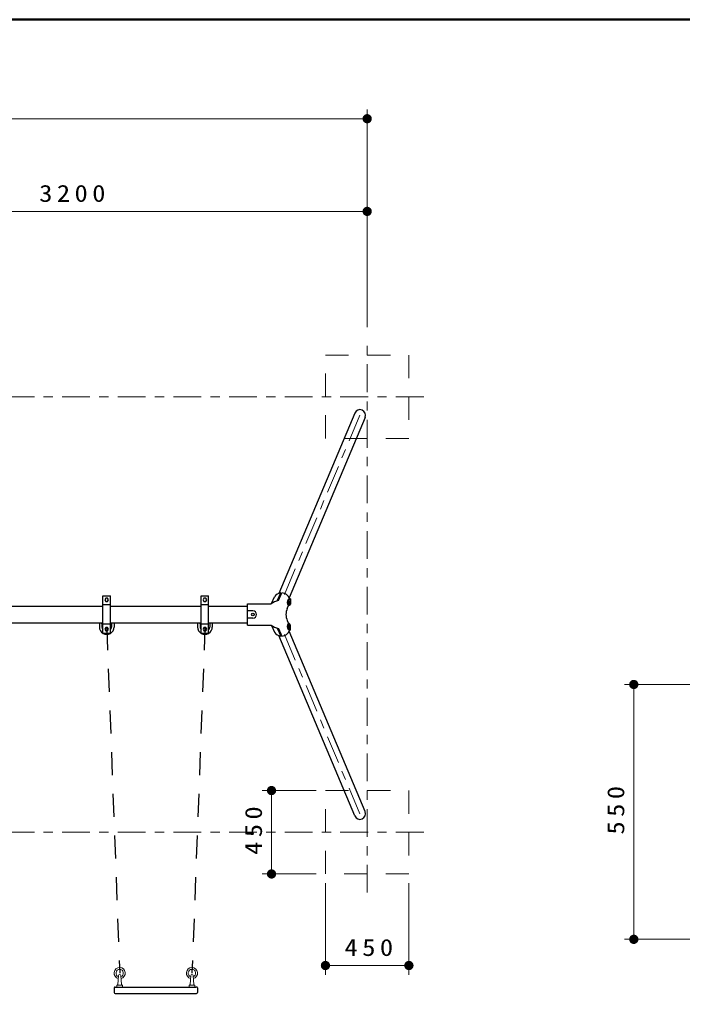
# Model space of a CAD drawing. Units: millimetres on the paper, scale 1:50. Extents: x -385 to 0, y -5 to 267.
# Drawn here: x -276.1 to -204.6, y 161.9 to 267 of the extents above; entities that cross this region are included whole.
import ezdxf

# ---------------------------------------------------------------- set-up
doc = ezdxf.new("R2010")
doc.units = ezdxf.units.MM
doc.linetypes.add('USER1', pattern=[4.5, 2.5, -2])
doc.linetypes.add('USER2', pattern=[6, 3, -1, 1, -1])
doc.layers.add('LY_1', color=7, linetype='Continuous', lineweight=13)
doc.layers.add('LY_2', color=7, linetype='Continuous', lineweight=13)
doc.styles.add('ＭＳ ゴシック', font='')
doc.styles.get('ＭＳ ゴシック').set_extended_font_data('MS Gothic')

# ---------------------------------------------------------------- blocks, each defined once
blk = doc.blocks.new('filled_dot')
at = {"color": 0, "linetype": 'Continuous', "lineweight": -2, "const_width": 1.25}
blk.add_lwpolyline([(-0.625, 0, 1), (0.625, 0, 1)], format="xyb", close=True, dxfattribs=at)

msp = doc.modelspace()

# ---------------------------------------------------------------- linework, layer by layer
at = {"layer": 'LY_1'}
for p, q in [((-238.63, 247.292), (-238.63, 257.292)), ((-359.23, 256.292), (-238.63, 256.292)), ((-238.63, 233.792), (-238.63, 247.292)), ((-238.63, 246.292), (-302.63, 246.292)), ((-190.868, 195.24), (-210.868, 195.24)), ((-209.868, 167.74), (-209.868, 195.24)), ((-244.13, 183.792), (-249.948, 183.792)), ((-248.948, 174.792), (-248.948, 183.792)), ((-244.13, 174.792), (-249.948, 174.792)), ((-243.13, 173.792), (-243.13, 163.915)), ((-234.13, 173.792), (-234.13, 163.915)), ((-190.868, 167.74), (-210.868, 167.74)), ((-234.13, 164.915), (-243.13, 164.915)), ((-265.525, 162.866), (-265.451, 163.822)), ((-265.137, 162.866), (-265.211, 163.822)), ((-257.725, 162.866), (-257.651, 163.822)), ((-257.337, 162.866), (-257.411, 163.822)), ((-265.631, 162.768), (-265.631, 162.616)), ((-265.607, 162.792), (-265.055, 162.792)), ((-265.031, 162.768), (-265.031, 162.616)), ((-257.831, 162.768), (-257.831, 162.616)), ((-257.807, 162.792), (-257.255, 162.792)), ((-257.231, 162.768), (-257.231, 162.616))]:
    msp.add_line(p, q, dxfattribs=at)
at = {"layer": 'LY_1', "linetype": 'USER2'}
for p, q in [((-238.63, 172.792), (-238.63, 232.792)), ((-232.53, 226.292), (-365.356, 226.292)), ((-239.409, 224.292), (-247.606, 204.823)), ((-239.409, 181.292), (-247.606, 200.762)), ((-232.53, 179.292), (-365.73, 179.292))]:
    msp.add_line(p, q, dxfattribs=at)
at = {"layer": 'LY_1', "lineweight": 25}
for p, q in [((-239.967, 224.527), (-248.164, 205.058)), ((-238.851, 224.058), (-247.049, 204.588)), ((-248.347, 204.256), (-247.959, 205.115)), ((-248.202, 204.295), (-247.831, 205.116)), ((-247.94, 204.875), (-247.94, 205.116)), ((-267.13, 200.792), (-267.13, 204.792)), ((-267.13, 204.792), (-266.33, 204.792)), ((-266.33, 200.792), (-266.33, 204.792)), ((-256.53, 200.792), (-256.53, 204.792)), ((-256.53, 204.792), (-255.73, 204.792)), ((-255.73, 200.792), (-255.73, 204.792)), ((-251.551, 203.95), (-248.991, 203.95)), ((-251.551, 201.635), (-251.551, 203.95)), ((-248.94, 203.983), (-248.625, 204.682)), ((-247.005, 204.499), (-247.148, 204.407)), ((-246.908, 204.476), (-247.043, 204.389)), ((-246.908, 203.96), (-247.043, 203.761)), ((-246.908, 204.476), (-247.005, 204.499)), ((-246.908, 204.476), (-246.908, 203.96)), ((-278.33, 203.683), (-267.13, 203.683)), ((-266.33, 203.842), (-267.13, 203.842)), ((-266.33, 203.683), (-256.53, 203.683)), ((-255.73, 203.842), (-256.53, 203.842)), ((-255.73, 203.683), (-251.551, 203.683)), ((-250.956, 203.192), (-251.551, 203.192)), ((-247.251, 203.451), (-247.111, 203.761)), ((-247.043, 203.761), (-247.135, 203.761)), ((-278.33, 201.901), (-267.13, 201.901)), ((-267.52, 201.901), (-267.52, 201.782)), ((-267.32, 201.862), (-267.44, 201.862)), ((-267.24, 201.901), (-267.24, 201.862)), ((-267.24, 201.782), (-267.24, 201.862)), ((-266.33, 201.901), (-256.53, 201.901)), ((-266.22, 201.901), (-266.22, 201.442)), ((-265.94, 201.901), (-265.94, 201.442)), ((-256.92, 201.901), (-256.92, 201.782)), ((-256.72, 201.862), (-256.84, 201.862)), ((-256.64, 201.901), (-256.64, 201.862)), ((-256.64, 201.782), (-256.64, 201.862)), ((-255.73, 201.901), (-251.551, 201.901)), ((-255.62, 201.901), (-255.62, 201.442)), ((-255.34, 201.901), (-255.34, 201.442)), ((-250.956, 202.392), (-251.551, 202.392)), ((-247.251, 202.134), (-247.111, 201.823)), ((-247.043, 201.823), (-247.135, 201.823)), ((-246.908, 201.624), (-247.043, 201.823)), ((-267.52, 201.782), (-267.52, 201.442)), ((-267.24, 201.782), (-267.24, 201.442)), ((-266.33, 201.742), (-267.13, 201.742)), ((-267.13, 200.792), (-266.33, 200.792)), ((-256.92, 201.782), (-256.92, 201.442)), ((-256.64, 201.782), (-256.64, 201.442)), ((-255.73, 201.742), (-256.53, 201.742)), ((-256.53, 200.792), (-255.73, 200.792)), ((-251.551, 201.635), (-248.991, 201.635)), ((-248.94, 201.602), (-248.625, 200.903)), ((-248.347, 201.329), (-247.959, 200.47)), ((-248.202, 201.29), (-247.831, 200.468)), ((-247.005, 201.086), (-247.148, 201.178)), ((-238.851, 181.527), (-247.049, 200.997)), ((-246.908, 201.109), (-247.043, 201.196)), ((-246.908, 201.109), (-247.005, 201.086)), ((-246.908, 201.109), (-246.908, 201.624)), ((-239.967, 181.058), (-248.164, 200.527)), ((-247.94, 200.71), (-247.94, 200.469)), ((-265.929, 162.492), (-265.929, 161.992)), ((-265.829, 162.592), (-257.131, 162.592)), ((-265.829, 161.892), (-257.031, 161.892)), ((-257.029, 162.592), (-257.131, 162.592)), ((-256.931, 162.492), (-256.931, 161.992))]:
    msp.add_line(p, q, dxfattribs=at)
at = {"layer": 'LY_1', "linetype": 'USER1', "lineweight": 25}
for p, q in [((-266.73, 201.442), (-265.329, 164.092)), ((-256.13, 201.442), (-257.531, 164.092))]:
    msp.add_line(p, q, dxfattribs=at)
at = {"layer": 'LY_1', "linetype": 'USER1'}
for points in [[(-243.13, 230.792), (-234.13, 230.792), (-234.13, 221.792), (-243.13, 221.792)], [(-243.13, 183.792), (-234.13, 183.792), (-234.13, 174.792), (-243.13, 174.792)], [(-243.13, 183.792), (-234.13, 183.792), (-234.13, 174.792), (-243.13, 174.792)]]:
    msp.add_lwpolyline(points, close=True, dxfattribs=at)
at = {"layer": 'LY_1', "lineweight": 25}
for points in [[(-266.626, 204.212), (-266.522, 204.392), (-266.626, 204.572), (-266.834, 204.572), (-266.938, 204.392), (-266.834, 204.212)], [(-256.026, 204.212), (-255.922, 204.392), (-256.026, 204.572), (-256.234, 204.572), (-256.338, 204.392), (-256.234, 204.212)], [(-266.626, 201.012), (-266.522, 201.192), (-266.626, 201.372), (-266.834, 201.372), (-266.938, 201.192), (-266.834, 201.012)], [(-256.026, 201.012), (-255.922, 201.192), (-256.026, 201.372), (-256.234, 201.372), (-256.338, 201.192), (-256.234, 201.012)]]:
    msp.add_lwpolyline(points, close=True, dxfattribs=at)
msp.add_circle((-250.951, 202.792), 0.14, dxfattribs=at)
for centre, radius, start, end in [((-239.409, 224.292), 0.605, 337.16682, 157.16682), ((-247.907, 204.307), 0.81, 93.66775, 152.42249), ((-247.879, 204.191), 0.927, 19.42244, 87.02982), ((-247.65, 201.96), 2.4, 103.30201, 123.98336), ((-246.712, 204.093), 0.538, 144.29897, 218.06725), ((-246.607, 204.075), 0.538, 144.29897, 215.70103), ((-246.301, 204.065), 0.715, 174.43377, 180.09964), ((-246.301, 204.062), 0.715, 179.90036, 185.56623), ((-246.791, 204.12), 0.223, 161.27481, 176.39137), ((-246.791, 204.007), 0.223, 183.60863, 198.72519), ((-246.974, 204.182), 0.0288, 137.87618, 161.17242), ((-246.974, 203.945), 0.0288, 198.82758, 222.12382), ((-246.992, 204.198), 0.0053, 39.49663, 140.92433), ((-246.992, 203.929), 0.0053, 219.07567, 320.50337), ((-247.009, 204.182), 0.0288, 18.82758, 42.12382), ((-247.009, 203.945), 0.0288, 317.87618, 341.17242), ((-247.192, 204.12), 0.223, 3.60863, 18.72519), ((-247.192, 204.007), 0.223, 341.27481, 356.39137), ((-247.682, 204.065), 0.715, 359.90036, 5.56623), ((-247.682, 204.062), 0.715, 354.43377, 0.09964), ((-250.956, 202.792), 0.4, 270, 90), ((-245.793, 202.792), 1.6, 155.69522, 204.30478), ((-267.44, 201.782), 0.08, 90, 180), ((-267.32, 201.782), 0.08, 0, 90), ((-256.84, 201.782), 0.08, 90, 180), ((-256.72, 201.782), 0.08, 0, 90), ((-246.712, 201.492), 0.538, 141.93275, 215.70103), ((-246.607, 201.51), 0.538, 144.29897, 215.70103), ((-266.73, 201.442), 0.79, 179.99998, 0), ((-266.73, 201.442), 0.51, 180, 218.34154), ((-266.73, 201.442), 0.51, 321.65846, 0), ((-256.13, 201.442), 0.79, 179.99998, 0), ((-256.13, 201.442), 0.51, 180, 218.34154), ((-256.13, 201.442), 0.51, 321.65846, 0), ((-247.65, 203.625), 2.4, 236.01665, 256.69799), ((-247.907, 201.278), 0.81, 207.57751, 266.33225), ((-247.879, 201.394), 0.927, 272.97018, 340.57756), ((-246.301, 201.522), 0.715, 174.43377, 180.09964), ((-246.301, 201.52), 0.715, 179.90036, 185.56623), ((-246.791, 201.578), 0.223, 161.27481, 176.39137), ((-246.791, 201.464), 0.223, 183.60863, 198.72519), ((-246.974, 201.64), 0.0288, 137.87618, 161.17242), ((-246.974, 201.402), 0.0288, 198.82758, 222.12382), ((-246.992, 201.656), 0.0053, 39.49663, 140.92433), ((-246.992, 201.386), 0.0053, 219.07567, 320.50337), ((-247.009, 201.64), 0.0288, 18.82758, 42.12382), ((-247.009, 201.402), 0.0288, 317.87618, 341.17242), ((-247.192, 201.578), 0.223, 3.60863, 18.72519), ((-247.192, 201.464), 0.223, 341.27481, 356.39137), ((-247.682, 201.522), 0.715, 359.90036, 5.56623), ((-247.682, 201.52), 0.715, 354.43377, 0.09964), ((-239.409, 181.292), 0.605, 202.83318, 22.83318), ((-265.829, 162.492), 0.1, 90, 180), ((-265.829, 161.992), 0.1, 180, 270), ((-257.031, 162.492), 0.1, 0, 90), ((-257.031, 161.992), 0.1, 270, 0)]:
    msp.add_arc(centre, radius, start, end, dxfattribs=at)
at = {"layer": 'LY_1'}
for centre, radius, start, end in [((-265.329, 164.092), 0.6, 283.88457, 256.11543), ((-265.329, 164.092), 0.4, 288.67646, 251.32354), ((-257.531, 164.092), 0.6, 283.88457, 256.11543), ((-257.531, 164.092), 0.4, 288.67646, 251.32354), ((-265.331, 163.812), 0.12, 4.46422, 175.53578), ((-257.531, 163.812), 0.12, 4.46422, 175.53578), ((-265.607, 162.768), 0.024, 90, 180), ((-265.607, 162.616), 0.024, 180, 270), ((-265.605, 162.872), 0.08, 270, 355.53578), ((-265.057, 162.872), 0.08, 184.46422, 270), ((-265.055, 162.768), 0.024, 0, 90), ((-265.055, 162.616), 0.024, 270, 0), ((-257.807, 162.768), 0.024, 90, 180), ((-257.807, 162.616), 0.024, 180, 270), ((-257.805, 162.872), 0.08, 270, 355.53578), ((-257.257, 162.872), 0.08, 184.46422, 270), ((-257.255, 162.768), 0.024, 0, 90), ((-257.255, 162.616), 0.024, 270, 0)]:
    msp.add_arc(centre, radius, start, end, dxfattribs=at)
at = {"layer": 'LY_2', "lineweight": 50}
msp.add_line((0, 267), (-385, 267), dxfattribs=at)

# ---------------------------------------------------------------- block references
at = {"layer": 'LY_1', "xscale": 0.4, "yscale": 0.4}
for p, rotation in [((-238.63, 256.292), 180), ((-238.63, 246.292), 180), ((-209.868, 195.24), 270), ((-248.948, 183.792), 270), ((-248.948, 174.792), 90), ((-209.868, 167.74), 90), ((-234.13, 164.915), 180)]:
    msp.add_blockref('filled_dot', p, dxfattribs=dict(at, rotation=rotation))
msp.add_blockref('filled_dot', (-243.13, 164.915), dxfattribs=at)

# ---------------------------------------------------------------- texts
at = {"layer": 'LY_1', "char_height": 1.833, "attachment_point": 8, "style": 'ＭＳ ゴシック'}
for s, insert in [('\\T1.33;\\W1.15;3200', (-270.202, 247.292)), ('\\T1.33;\\W1.15;450', (-238.215, 165.915))]:
    msp.add_mtext(s, dxfattribs=dict(at, insert=insert))
at = {"layer": 'LY_1', "char_height": 1.833, "attachment_point": 8, "rotation": 90, "style": 'ＭＳ ゴシック'}
for s, insert in [('\\T1.33;\\W1.15;550', (-210.868, 181.905)), ('\\T1.33;\\W1.15;450', (-249.948, 179.708))]:
    msp.add_mtext(s, dxfattribs=dict(at, insert=insert))

doc.saveas('drawing.dxf')
